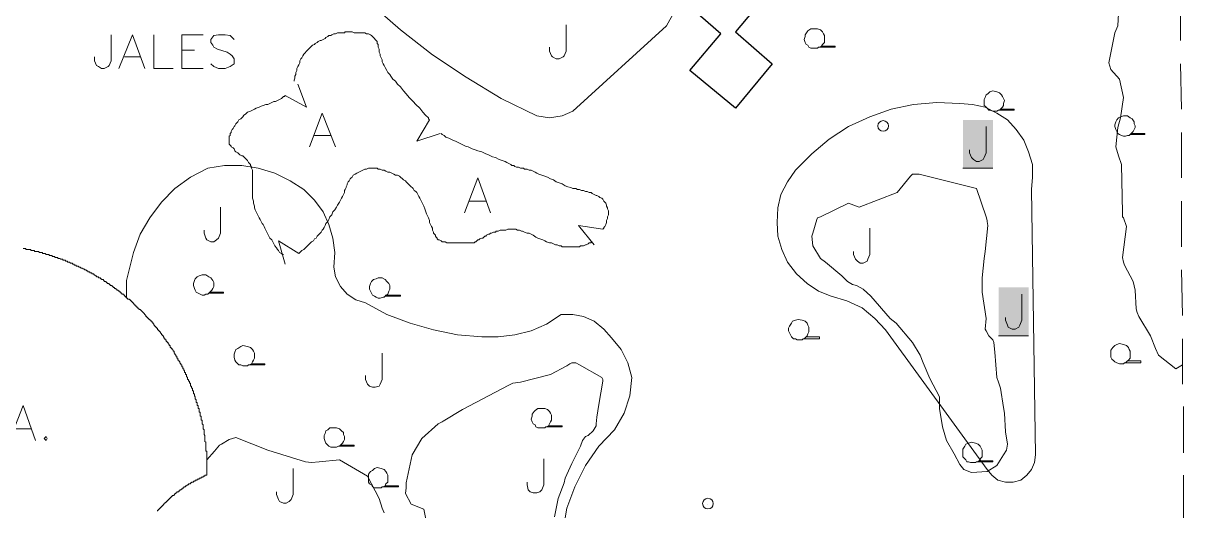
# Model space of a CAD drawing. Extents: x -2391 to 32076, y -11492 to 5852.
# Drawn here: x 4525.4 to 4628.3, y -1320.3 to -1277.8 of the extents above; entities that cross this region are included whole.
import ezdxf

# ---------------------------------------------------------------- set-up
doc = ezdxf.new("R2010")
doc.units = 0
doc.header["$LTSCALE"] = 7
for name, color, linetype in [('ALVE-CT', 3, 'CONTINUOUS'), ('PDF_A101 - EDIFICACAO', 7, 'CONTINUOUS'), ('PDF_A133 - CANTEIRO_JARDIM_ESTUFA', 7, 'CONTINUOUS'), ('PDF_A139 - ESPACO_FISICO_ALTERADO', 7, 'CONTINUOUS'), ('PDF_C301 - MEIO_FIO_2D', 7, 'CONTINUOUS'), ('PDF_C307 - TXT_NOME_LOGRADOURO', 7, 'CONTINUOUS'), ('PDF_F601 - LIMITE_VEGETACAO', 7, 'CONTINUOUS'), ('PDF_F602 - ARVORE_ISOLADA', 7, 'CONTINUOUS'), ('PDF_F604 - TXT_AGRUPAMENTO_ARVORE', 7, 'CONTINUOUS'), ('PDF_I902 - LUMINARIA', 7, 'CONTINUOUS'), ('PDF_N1402 - CURVA_INTERMEDIARIA', 7, 'CONTINUOUS')]:
    doc.layers.add(name, color=color, linetype=linetype)

msp = doc.modelspace()

# ---------------------------------------------------------------- linework, layer by layer
at = {"layer": 'ALVE-CT'}
msp.add_circle((4550.796, -1271.53), 500, dxfattribs=at)
at = {"layer": 'PDF_A101 - EDIFICACAO', "lineweight": 30}
msp.add_lwpolyline([(4590.926, -1281.266), (4587.709, -1285.161), (4583.73, -1281.859), (4586.439, -1278.642), (4583.306, -1275.933), (4586.524, -1272.123), (4590.334, -1275.34), (4587.709, -1278.473)], close=True, dxfattribs=at)
at = {"layer": 'PDF_A133 - CANTEIRO_JARDIM_ESTUFA', "lineweight": 9}
for points in [[(4582.375, -1276.695), (4581.698, -1277.965), (4573.486, -1285.415), (4572.554, -1285.838), (4571.454, -1286.008), (4570.353, -1285.838), (4567.22, -1284.314), (4564.172, -1282.452), (4561.209, -1280.504), (4558.415, -1278.303), (4555.706, -1275.933)], [(4572.893, -1277.88), (4572.893, -1280.166), (4572.724, -1280.589), (4572.639, -1280.674), (4572.3, -1280.843), (4572.046, -1280.843), (4571.708, -1280.674), (4571.623, -1280.589), (4571.454, -1280.166), (4571.454, -1279.827)], [(4609.637, -1286.77), (4609.637, -1289.056), (4609.468, -1289.479), (4609.383, -1289.648), (4609.044, -1289.818), (4608.79, -1289.818), (4608.536, -1289.648), (4608.367, -1289.479), (4608.198, -1289.056), (4608.198, -1288.802)], [(4534.456, -1301.67), (4534.456, -1300.231), (4535.048, -1297.776), (4535.641, -1296.167), (4536.487, -1294.728), (4537.503, -1293.373), (4538.689, -1292.188), (4540.043, -1291.172), (4541.567, -1290.41), (4543.007, -1290.156), (4544.53, -1290.156), (4545.97, -1290.41), (4547.409, -1290.833), (4548.764, -1291.511), (4549.949, -1292.273), (4550.88, -1293.204), (4551.642, -1294.22), (4552.15, -1295.321), (4552.489, -1296.506), (4552.658, -1297.776), (4552.574, -1299.046), (4552.743, -1299.892), (4553.166, -1300.739), (4553.759, -1301.416), (4554.521, -1301.924), (4555.367, -1302.178), (4557.23, -1303.194), (4559.262, -1303.956), (4561.294, -1304.549), (4563.411, -1304.972), (4565.527, -1305.142), (4566.966, -1305.142), (4568.406, -1304.972), (4569.845, -1304.634), (4571.2, -1304.041), (4572.47, -1303.194), (4573.486, -1303.194), (4574.417, -1303.364), (4575.348, -1303.787), (4576.195, -1304.464), (4576.872, -1305.226), (4577.719, -1306.242), (4578.311, -1307.428), (4578.65, -1308.698), (4578.481, -1310.306), (4577.973, -1311.83), (4577.126, -1313.269), (4575.771, -1314.709), (4574.586, -1316.402), (4573.655, -1318.265), (4572.978, -1320.127), (4572.639, -1321.99)], [(4542.668, -1293.797), (4542.668, -1296.083), (4542.499, -1296.506), (4542.329, -1296.675), (4542.075, -1296.845), (4541.821, -1296.845), (4541.483, -1296.675), (4541.398, -1296.506), (4541.229, -1296.083), (4541.229, -1295.829)], [(4599.477, -1295.659), (4599.477, -1297.945), (4599.308, -1298.369), (4599.223, -1298.538), (4598.885, -1298.707), (4598.631, -1298.707), (4598.377, -1298.538), (4598.207, -1298.369), (4598.038, -1297.945), (4598.038, -1297.691)], [(4612.769, -1301.416), (4612.769, -1303.702), (4612.6, -1304.126), (4612.515, -1304.295), (4612.177, -1304.464), (4611.923, -1304.464), (4611.584, -1304.295), (4611.5, -1304.126), (4611.33, -1303.702), (4611.33, -1303.448)], [(4556.807, -1306.581), (4556.807, -1308.867), (4556.637, -1309.29), (4556.553, -1309.46), (4556.214, -1309.544), (4555.96, -1309.544), (4555.706, -1309.46), (4555.537, -1309.29), (4555.367, -1308.867), (4555.367, -1308.528)], [(4549.018, -1316.656), (4549.018, -1318.942), (4548.848, -1319.365), (4548.679, -1319.534), (4548.425, -1319.704), (4548.171, -1319.704), (4547.832, -1319.534), (4547.748, -1319.365), (4547.578, -1318.942), (4547.578, -1318.688)], [(4570.946, -1315.809), (4570.946, -1318.095), (4570.776, -1318.519), (4570.607, -1318.688), (4570.353, -1318.773), (4570.014, -1318.773), (4569.76, -1318.688), (4569.591, -1318.519), (4569.506, -1318.095), (4569.506, -1317.841)]]:
    msp.add_lwpolyline(points, dxfattribs=at)
msp.add_lwpolyline([(4613.616, -1292.273), (4613.955, -1315.471), (4613.87, -1316.148), (4613.616, -1316.741), (4613.193, -1317.249), (4612.685, -1317.672), (4612.008, -1317.841), (4611.33, -1317.841), (4610.653, -1317.672), (4610.145, -1317.249), (4609.722, -1316.741), (4600.832, -1304.549), (4599.901, -1303.533), (4598.8, -1302.602), (4597.445, -1302.009), (4596.091, -1301.586), (4594.99, -1301.162), (4593.974, -1300.485), (4593.043, -1299.639), (4592.281, -1298.623), (4591.773, -1297.522), (4591.434, -1296.337), (4591.35, -1295.151), (4591.434, -1293.881), (4591.688, -1292.696), (4592.281, -1291.595), (4592.958, -1290.579), (4594.397, -1289.14), (4595.921, -1287.87), (4597.615, -1286.77), (4599.477, -1285.923), (4601.34, -1285.246), (4603.287, -1284.822), (4605.319, -1284.653), (4607.351, -1284.738), (4608.452, -1284.822), (4609.552, -1285.076), (4610.568, -1285.584), (4611.5, -1286.177), (4612.262, -1287.024), (4612.939, -1287.955), (4613.362, -1288.971), (4613.701, -1290.072), (4613.701, -1291.172)], close=True, dxfattribs=at)
at = {"layer": 'PDF_A133 - CANTEIRO_JARDIM_ESTUFA', "color": 7, "lineweight": 0, "true_color": 0xffffff}
for points in [[(4607.605, -1290.41), (4610.23, -1290.41)], [(4610.738, -1305.057), (4613.362, -1305.057)]]:
    msp.add_lwpolyline(points, dxfattribs=at)
at = {"layer": 'PDF_A133 - CANTEIRO_JARDIM_ESTUFA', "color": 7, "true_color": 0xffffff, "transparency": 33554559}
for points in [[(4607.605, -1286.177), (4610.23, -1286.177), (4607.605, -1290.41)], [(4610.23, -1286.177), (4607.605, -1290.41), (4610.23, -1290.41)], [(4610.738, -1300.824), (4613.362, -1300.824), (4610.738, -1305.057)], [(4613.362, -1300.824), (4610.738, -1305.057), (4613.362, -1305.057)]]:
    msp.add_solid(points, dxfattribs=at)
at = {"layer": 'PDF_A139 - ESPACO_FISICO_ALTERADO', "lineweight": 9}
for points in [[(4525.396, -1297.437), (4525.481, -1297.437), (4525.566, -1297.437), (4525.65, -1297.437), (4525.65, -1297.522), (4525.735, -1297.522), (4525.82, -1297.522), (4525.904, -1297.522), (4525.989, -1297.522), (4526.074, -1297.522), (4526.074, -1297.607), (4526.158, -1297.607), (4526.243, -1297.607), (4526.328, -1297.607), (4526.412, -1297.607), (4526.412, -1297.691), (4526.497, -1297.691), (4526.582, -1297.691), (4526.666, -1297.691), (4526.751, -1297.691), (4526.836, -1297.776), (4526.92, -1297.776), (4527.005, -1297.776), (4527.09, -1297.776), (4527.09, -1297.861), (4527.174, -1297.861), (4527.259, -1297.861), (4527.344, -1297.861), (4527.428, -1297.945), (4527.513, -1297.945), (4527.598, -1297.945), (4527.682, -1297.945), (4527.682, -1298.03), (4527.767, -1298.03), (4527.852, -1298.03), (4527.936, -1298.03), (4527.936, -1298.115), (4528.021, -1298.115), (4528.106, -1298.115), (4528.19, -1298.115), (4528.19, -1298.199), (4528.275, -1298.199), (4528.36, -1298.199), (4528.444, -1298.199), (4528.444, -1298.284), (4528.529, -1298.284), (4528.614, -1298.284), (4528.698, -1298.369), (4528.783, -1298.369), (4528.868, -1298.369), (4528.868, -1298.453), (4528.952, -1298.453), (4529.037, -1298.453), (4529.122, -1298.453), (4529.122, -1298.538), (4529.206, -1298.538), (4529.291, -1298.538), (4529.291, -1298.623), (4529.376, -1298.623), (4529.46, -1298.623), (4529.545, -1298.707), (4529.63, -1298.707), (4529.714, -1298.707), (4529.714, -1298.792), (4529.799, -1298.792), (4529.884, -1298.792), (4529.884, -1298.877), (4529.968, -1298.877), (4530.053, -1298.877), (4530.053, -1298.961), (4530.138, -1298.961), (4530.222, -1298.961), (4530.307, -1299.046), (4530.392, -1299.046), (4530.476, -1299.131), (4530.561, -1299.131), (4530.646, -1299.215), (4530.73, -1299.215), (4530.815, -1299.3), (4530.9, -1299.3), (4530.984, -1299.385), (4531.069, -1299.385), (4531.069, -1299.469), (4531.154, -1299.469), (4531.238, -1299.469), (4531.238, -1299.554), (4531.323, -1299.554), (4531.408, -1299.554), (4531.408, -1299.639), (4531.492, -1299.639), (4531.577, -1299.639), (4531.577, -1299.723), (4531.662, -1299.723), (4531.746, -1299.808), (4531.831, -1299.808), (4531.831, -1299.892), (4531.916, -1299.892), (4532, -1299.892), (4532, -1299.977), (4532.085, -1299.977), (4532.17, -1299.977), (4532.17, -1300.062), (4532.254, -1300.062), (4532.254, -1300.146), (4532.339, -1300.146), (4532.424, -1300.146), (4532.424, -1300.231), (4532.508, -1300.231), (4532.508, -1300.316), (4532.593, -1300.316), (4532.678, -1300.316), (4532.678, -1300.4), (4532.762, -1300.4), (4532.762, -1300.485), (4532.847, -1300.485), (4532.932, -1300.485), (4532.932, -1300.57), (4533.016, -1300.57), (4533.016, -1300.654), (4533.101, -1300.654), (4533.186, -1300.654), (4533.186, -1300.739), (4533.27, -1300.739), (4533.27, -1300.824), (4533.355, -1300.824), (4533.44, -1300.908), (4533.524, -1300.908), (4533.524, -1300.993), (4533.609, -1300.993), (4533.609, -1301.078), (4533.694, -1301.078), (4533.778, -1301.162), (4533.863, -1301.162), (4533.863, -1301.247), (4533.948, -1301.247), (4533.948, -1301.332), (4534.032, -1301.332), (4534.032, -1301.416), (4534.117, -1301.416), (4534.202, -1301.416), (4534.202, -1301.501), (4534.286, -1301.501), (4534.286, -1301.586), (4534.371, -1301.586), (4534.371, -1301.67), (4534.456, -1301.67), (4534.456, -1301.755), (4534.54, -1301.755), (4534.54, -1301.84), (4534.625, -1301.84), (4534.71, -1301.84), (4534.71, -1301.924), (4534.794, -1301.924), (4534.794, -1302.009), (4534.879, -1302.009), (4534.879, -1302.094), (4534.963, -1302.094), (4534.963, -1302.178), (4535.048, -1302.178), (4535.048, -1302.263), (4535.133, -1302.263), (4535.133, -1302.348), (4535.217, -1302.348), (4535.217, -1302.432), (4535.302, -1302.432), (4535.302, -1302.517), (4535.387, -1302.517), (4535.387, -1302.602), (4535.471, -1302.602), (4535.471, -1302.686), (4535.556, -1302.686), (4535.556, -1302.771), (4535.641, -1302.771), (4535.725, -1302.856), (4535.81, -1302.94), (4535.895, -1303.025), (4535.979, -1303.11), (4536.064, -1303.194), (4536.149, -1303.279), (4536.149, -1303.364), (4536.233, -1303.364), (4536.233, -1303.448), (4536.318, -1303.448), (4536.318, -1303.533), (4536.403, -1303.533), (4536.403, -1303.618), (4536.487, -1303.618), (4536.487, -1303.702), (4536.572, -1303.702), (4536.572, -1303.787), (4536.657, -1303.787), (4536.657, -1303.872), (4536.741, -1303.872), (4536.741, -1303.956), (4536.826, -1304.041), (4536.826, -1304.126), (4536.911, -1304.126), (4536.911, -1304.21), (4536.995, -1304.21), (4536.995, -1304.295), (4537.08, -1304.295), (4537.08, -1304.38), (4537.165, -1304.38), (4537.165, -1304.464), (4537.165, -1304.549), (4537.249, -1304.549), (4537.249, -1304.634), (4537.334, -1304.634), (4537.334, -1304.718), (4537.419, -1304.718), (4537.419, -1304.803), (4537.503, -1304.888), (4537.503, -1304.972), (4537.588, -1304.972), (4537.588, -1305.057), (4537.673, -1305.057), (4537.673, -1305.142), (4537.757, -1305.226), (4537.757, -1305.311), (4537.842, -1305.311), (4537.842, -1305.396), (4537.927, -1305.396), (4537.927, -1305.48), (4537.927, -1305.565), (4538.011, -1305.565), (4538.011, -1305.65), (4538.096, -1305.65), (4538.096, -1305.734), (4538.181, -1305.819), (4538.181, -1305.904), (4538.265, -1305.904), (4538.265, -1305.988), (4538.265, -1306.073), (4538.35, -1306.073), (4538.35, -1306.158), (4538.435, -1306.158), (4538.435, -1306.242), (4538.519, -1306.327), (4538.519, -1306.412), (4538.604, -1306.412), (4538.604, -1306.496), (4538.604, -1306.581), (4538.689, -1306.581), (4538.689, -1306.666), (4538.773, -1306.75), (4538.773, -1306.835), (4538.858, -1306.835), (4538.858, -1306.92), (4538.858, -1307.004), (4538.943, -1307.004), (4538.943, -1307.089), (4538.943, -1307.174), (4539.027, -1307.174), (4539.027, -1307.258), (4539.112, -1307.343), (4539.112, -1307.428), (4539.197, -1307.512), (4539.197, -1307.597), (4539.281, -1307.597), (4539.281, -1307.682), (4539.281, -1307.766), (4539.366, -1307.766), (4539.366, -1307.851), (4539.366, -1307.936), (4539.451, -1307.936), (4539.451, -1308.02), (4539.451, -1308.105), (4539.535, -1308.105), (4539.535, -1308.19), (4539.535, -1308.274), (4539.62, -1308.274), (4539.62, -1308.359), (4539.62, -1308.444), (4539.705, -1308.444), (4539.705, -1308.528), (4539.705, -1308.613), (4539.789, -1308.698), (4539.789, -1308.782), (4539.789, -1308.867), (4539.874, -1308.867), (4539.874, -1308.952), (4539.874, -1309.036), (4539.959, -1309.036), (4539.959, -1309.121), (4539.959, -1309.206), (4540.043, -1309.206), (4540.043, -1309.29), (4540.043, -1309.375), (4540.043, -1309.46), (4540.128, -1309.46), (4540.128, -1309.544), (4540.128, -1309.629), (4540.213, -1309.629), (4540.213, -1309.713), (4540.213, -1309.798), (4540.213, -1309.883), (4540.297, -1309.883), (4540.297, -1309.967), (4540.297, -1310.052), (4540.297, -1310.137), (4540.382, -1310.137), (4540.382, -1310.221), (4540.382, -1310.306), (4540.467, -1310.391), (4540.467, -1310.475), (4540.467, -1310.56), (4540.551, -1310.645), (4540.551, -1310.729), (4540.551, -1310.814), (4540.551, -1310.899), (4540.636, -1310.899), (4540.636, -1310.983), (4540.636, -1311.068), (4540.636, -1311.153), (4540.721, -1311.153), (4540.721, -1311.237), (4540.721, -1311.322), (4540.721, -1311.407), (4540.805, -1311.407), (4540.805, -1311.491), (4540.805, -1311.576), (4540.805, -1311.661), (4540.805, -1311.745), (4540.89, -1311.745), (4540.89, -1311.83), (4540.89, -1311.915), (4540.89, -1311.999), (4540.89, -1312.084), (4540.975, -1312.084), (4540.975, -1312.169), (4540.975, -1312.253), (4540.975, -1312.338), (4540.975, -1312.423), (4541.059, -1312.423), (4541.059, -1312.507), (4541.059, -1312.592), (4541.059, -1312.677), (4541.059, -1312.761), (4541.144, -1312.846), (4541.144, -1312.931), (4541.144, -1313.015), (4541.144, -1313.1), (4541.144, -1313.185), (4541.229, -1313.269), (4541.229, -1313.354), (4541.229, -1313.439), (4541.229, -1313.523), (4541.229, -1313.608), (4541.229, -1313.693), (4541.313, -1313.777), (4541.313, -1313.862), (4541.313, -1313.947), (4541.313, -1314.031), (4541.313, -1314.116), (4541.313, -1314.201), (4541.313, -1314.285), (4541.398, -1314.37), (4541.398, -1314.455), (4541.398, -1314.539), (4541.398, -1314.624), (4541.398, -1314.709), (4541.398, -1314.793), (4541.398, -1314.878), (4541.398, -1314.963), (4541.398, -1315.047), (4541.398, -1315.132), (4541.483, -1315.132), (4541.483, -1315.217), (4541.483, -1315.301), (4541.483, -1315.386), (4541.483, -1315.471), (4541.483, -1315.555), (4541.483, -1315.64), (4541.483, -1315.725), (4541.483, -1315.809), (4541.483, -1315.894), (4541.483, -1315.979), (4541.483, -1316.063), (4541.483, -1316.148), (4541.483, -1316.233), (4541.483, -1316.317), (4541.483, -1316.402), (4541.483, -1316.487), (4541.483, -1316.571), (4541.483, -1316.656), (4541.483, -1316.741), (4541.483, -1316.825), (4541.483, -1316.91), (4541.483, -1316.995), (4541.483, -1317.079), (4541.483, -1317.164), (4541.483, -1317.249), (4541.398, -1317.249), (4541.313, -1317.249), (4541.313, -1317.333), (4541.229, -1317.333), (4541.144, -1317.333), (4541.144, -1317.418), (4541.059, -1317.418), (4540.975, -1317.418), (4540.975, -1317.503), (4540.89, -1317.503), (4540.805, -1317.503), (4540.805, -1317.587), (4540.721, -1317.587), (4540.636, -1317.587), (4540.636, -1317.672), (4540.551, -1317.672), (4540.467, -1317.672), (4540.467, -1317.757), (4540.382, -1317.757), (4540.297, -1317.757), (4540.297, -1317.841), (4540.213, -1317.841), (4540.128, -1317.841), (4540.128, -1317.926), (4540.043, -1317.926), (4540.043, -1318.011), (4539.959, -1318.011), (4539.874, -1318.011), (4539.874, -1318.095), (4539.789, -1318.095), (4539.705, -1318.18), (4539.62, -1318.18), (4539.62, -1318.265), (4539.535, -1318.265), (4539.451, -1318.265), (4539.451, -1318.349), (4539.366, -1318.349), (4539.366, -1318.434), (4539.281, -1318.434), (4539.197, -1318.519), (4539.112, -1318.519), (4539.112, -1318.603), (4539.027, -1318.603), (4539.027, -1318.688), (4538.943, -1318.688), (4538.858, -1318.688), (4538.858, -1318.773), (4538.773, -1318.773), (4538.773, -1318.857), (4538.689, -1318.857), (4538.689, -1318.942), (4538.604, -1318.942), (4538.604, -1319.027), (4538.519, -1319.027), (4538.435, -1319.027), (4538.435, -1319.111), (4538.35, -1319.111), (4538.35, -1319.196), (4538.265, -1319.196), (4538.265, -1319.28), (4538.181, -1319.28), (4538.181, -1319.365), (4538.096, -1319.365), (4538.096, -1319.45), (4538.011, -1319.45), (4538.011, -1319.534), (4537.927, -1319.534), (4537.927, -1319.619), (4537.842, -1319.619), (4537.842, -1319.704), (4537.757, -1319.704), (4537.757, -1319.788), (4537.673, -1319.788), (4537.673, -1319.873), (4537.588, -1319.873), (4537.588, -1319.958), (4537.503, -1319.958), (4537.503, -1320.042), (4537.419, -1320.042), (4537.419, -1320.127), (4537.334, -1320.127), (4537.334, -1320.212), (4537.249, -1320.212), (4537.249, -1320.296), (4537.165, -1320.296), (4537.165, -1320.381)], [(4524.211, -1314.201), (4525.396, -1311.153), (4526.497, -1314.201)], [(4524.635, -1313.185), (4526.074, -1313.185)]]:
    msp.add_lwpolyline(points, dxfattribs=at)
msp.add_lwpolyline([(4527.428, -1313.862), (4527.259, -1314.031), (4527.428, -1314.201), (4527.513, -1314.031)], close=True, dxfattribs=at)
at = {"layer": 'PDF_C301 - MEIO_FIO_2D', "lineweight": 9}
for points in [[(4626.654, -1279.235), (4626.654, -1275.255)], [(4626.739, -1285.246), (4626.654, -1281.266)], [(4626.739, -1291.257), (4626.739, -1287.278)], [(4626.739, -1297.268), (4626.739, -1294.982), (4626.739, -1293.289)], [(4626.824, -1303.279), (4626.739, -1299.3)], [(4626.824, -1309.29), (4626.824, -1305.311)], [(4626.908, -1315.301), (4626.908, -1311.237)], [(4626.908, -1321.312), (4626.908, -1317.249)]]:
    msp.add_lwpolyline(points, dxfattribs=at)
at = {"layer": 'PDF_C307 - TXT_NOME_LOGRADOURO', "lineweight": 9}
for points in [[(4533.101, -1278.727), (4533.101, -1281.012), (4532.932, -1281.436), (4532.847, -1281.52), (4532.508, -1281.69), (4532.254, -1281.69), (4532, -1281.52), (4531.831, -1281.436), (4531.662, -1281.012), (4531.662, -1280.674)], [(4533.778, -1281.69), (4534.963, -1278.727), (4536.064, -1281.69)], [(4536.826, -1278.727), (4536.826, -1281.69), (4538.519, -1281.69)], [(4541.144, -1281.69), (4539.281, -1281.69), (4539.281, -1278.727), (4541.144, -1278.727)], [(4543.853, -1279.15), (4543.515, -1278.811), (4543.091, -1278.727), (4542.499, -1278.727), (4542.075, -1278.811), (4541.821, -1279.15), (4541.821, -1279.404), (4541.991, -1279.658), (4542.075, -1279.827), (4542.414, -1279.997), (4543.261, -1280.251), (4543.515, -1280.42), (4543.684, -1280.589), (4543.853, -1280.843), (4543.853, -1281.266), (4543.515, -1281.52), (4543.091, -1281.69), (4542.499, -1281.69), (4542.075, -1281.52), (4541.821, -1281.266)], [(4534.286, -1280.674), (4535.641, -1280.674)], [(4539.281, -1280.081), (4540.382, -1280.081)]]:
    msp.add_lwpolyline(points, dxfattribs=at)
at = {"layer": 'PDF_F601 - LIMITE_VEGETACAO', "lineweight": 9}
for points in [[(4549.102, -1282.79), (4549.102, -1282.706), (4549.187, -1282.536), (4549.187, -1282.367), (4549.272, -1282.198), (4549.272, -1282.028), (4549.356, -1281.859), (4549.356, -1281.69), (4549.441, -1281.52), (4549.526, -1281.351), (4549.61, -1281.182), (4549.61, -1281.012), (4549.695, -1280.843), (4549.78, -1280.758), (4549.864, -1280.589), (4549.949, -1280.42), (4550.034, -1280.335), (4550.203, -1280.166), (4550.288, -1280.081), (4550.372, -1279.997), (4550.457, -1279.912), (4550.626, -1279.743), (4550.711, -1279.658), (4550.88, -1279.573), (4550.965, -1279.489), (4551.134, -1279.404), (4551.219, -1279.319), (4551.388, -1279.235), (4551.473, -1279.235), (4551.642, -1279.15), (4551.812, -1279.065), (4551.896, -1278.981), (4552.066, -1278.896), (4552.15, -1278.811), (4552.32, -1278.811), (4552.404, -1278.727), (4552.574, -1278.642), (4552.658, -1278.642), (4552.743, -1278.642), (4552.912, -1278.557), (4552.997, -1278.557), (4553.082, -1278.557), (4553.166, -1278.557), (4553.251, -1278.557), (4553.42, -1278.557), (4553.505, -1278.557), (4553.59, -1278.473), (4553.674, -1278.473), (4553.844, -1278.473), (4553.928, -1278.473), (4554.098, -1278.473), (4554.182, -1278.473), (4554.351, -1278.557), (4554.521, -1278.557), (4554.775, -1278.557), (4554.944, -1278.557), (4555.113, -1278.557), (4555.283, -1278.557), (4555.452, -1278.642), (4555.621, -1278.642), (4555.791, -1278.727), (4555.875, -1278.811), (4555.96, -1278.896), (4556.045, -1278.981), (4556.129, -1279.065), (4556.214, -1279.15), (4556.299, -1279.235), (4556.383, -1279.319), (4556.383, -1279.489), (4556.468, -1279.573), (4556.468, -1279.743), (4556.468, -1279.827), (4556.553, -1279.997), (4556.553, -1280.081), (4556.553, -1280.251), (4556.637, -1280.42), (4556.637, -1280.589), (4556.722, -1280.758), (4556.807, -1280.928), (4556.807, -1281.097), (4556.891, -1281.266), (4556.976, -1281.436), (4557.061, -1281.605), (4557.23, -1281.859), (4557.315, -1282.028), (4557.484, -1282.198), (4557.569, -1282.367), (4557.738, -1282.621), (4557.992, -1282.79), (4558.161, -1283.044), (4558.415, -1283.298), (4558.669, -1283.637), (4558.923, -1283.891), (4559.177, -1284.23), (4559.516, -1284.568), (4559.77, -1284.822), (4560.109, -1285.161), (4560.363, -1285.5), (4560.617, -1285.754), (4560.871, -1286.008), (4560.871, -1286.092), (4560.955, -1286.177), (4559.855, -1288.04), (4561.887, -1287.362)], [(4548.171, -1297.945), (4548.086, -1297.945), (4548.002, -1297.861), (4547.832, -1297.776), (4547.748, -1297.607), (4547.663, -1297.522), (4547.578, -1297.353), (4547.409, -1297.183), (4547.324, -1297.014), (4547.24, -1296.845), (4547.155, -1296.675), (4546.986, -1296.506), (4546.901, -1296.337), (4546.816, -1296.167), (4546.732, -1295.998), (4546.647, -1295.829), (4546.562, -1295.659), (4546.478, -1295.49), (4546.393, -1295.321), (4546.308, -1295.236), (4546.224, -1295.067), (4546.139, -1294.897), (4546.054, -1294.728), (4545.97, -1294.559), (4545.885, -1294.389), (4545.8, -1294.22), (4545.716, -1294.051), (4545.631, -1293.881), (4545.631, -1293.712), (4545.546, -1293.458), (4545.546, -1293.289), (4545.462, -1293.035), (4545.462, -1292.865), (4545.462, -1292.611), (4545.462, -1292.442), (4545.462, -1292.273), (4545.462, -1292.019), (4545.462, -1291.849), (4545.462, -1291.68), (4545.462, -1291.511), (4545.462, -1291.341), (4545.462, -1291.172), (4545.462, -1291.003), (4545.462, -1290.833), (4545.462, -1290.664), (4545.462, -1290.579), (4545.377, -1290.41), (4545.377, -1290.325), (4545.292, -1290.156), (4545.292, -1290.072), (4545.208, -1289.987), (4545.123, -1289.902), (4545.038, -1289.733), (4544.954, -1289.648), (4544.869, -1289.564), (4544.784, -1289.479), (4544.7, -1289.394), (4544.615, -1289.31), (4544.53, -1289.31), (4544.361, -1289.225), (4544.277, -1289.14), (4544.192, -1289.056), (4544.023, -1288.971), (4543.938, -1288.886), (4543.853, -1288.717), (4543.769, -1288.632), (4543.599, -1288.548), (4543.599, -1288.463), (4543.515, -1288.378), (4543.43, -1288.294), (4543.43, -1288.209), (4543.43, -1288.124), (4543.43, -1288.04), (4543.43, -1287.955), (4543.43, -1287.786), (4543.43, -1287.701), (4543.43, -1287.616), (4543.515, -1287.532), (4543.515, -1287.362), (4543.599, -1287.278), (4543.599, -1287.193), (4543.684, -1287.024), (4543.769, -1286.939), (4543.853, -1286.77), (4543.938, -1286.685), (4544.023, -1286.516), (4544.192, -1286.346), (4544.277, -1286.177), (4544.446, -1286.092), (4544.615, -1285.923), (4544.7, -1285.754), (4544.869, -1285.669), (4545.038, -1285.5), (4545.292, -1285.415), (4545.462, -1285.33), (4545.631, -1285.246), (4545.8, -1285.161), (4546.054, -1285.076), (4546.224, -1284.992), (4546.393, -1284.907), (4546.647, -1284.822), (4546.816, -1284.822), (4546.986, -1284.738), (4547.155, -1284.653), (4547.324, -1284.568), (4547.494, -1284.568), (4547.663, -1284.484), (4547.832, -1284.399), (4548.002, -1284.314), (4548.086, -1284.23), (4548.171, -1284.145), (4548.256, -1284.145), (4548.34, -1284.06), (4550.203, -1285.076), (4549.441, -1283.044)], [(4561.971, -1287.362), (4562.056, -1287.447), (4562.225, -1287.532), (4562.395, -1287.701), (4562.649, -1287.786), (4562.818, -1287.87), (4562.987, -1287.955), (4563.241, -1288.04), (4563.411, -1288.124), (4563.58, -1288.209), (4563.749, -1288.294), (4563.918, -1288.378), (4564.088, -1288.463), (4564.342, -1288.548), (4564.511, -1288.632), (4564.68, -1288.717), (4564.934, -1288.802), (4565.188, -1288.886), (4565.527, -1288.971), (4565.866, -1289.14), (4566.12, -1289.225), (4566.458, -1289.394), (4566.712, -1289.479), (4567.051, -1289.648), (4567.305, -1289.733), (4567.559, -1289.818), (4567.728, -1289.902), (4567.898, -1289.987), (4568.067, -1290.072), (4568.152, -1290.156), (4568.321, -1290.156), (4568.406, -1290.241), (4568.575, -1290.325), (4568.66, -1290.325), (4568.744, -1290.325), (4568.914, -1290.41), (4568.998, -1290.41), (4569.168, -1290.41), (4569.252, -1290.495), (4569.422, -1290.495), (4569.506, -1290.495), (4569.676, -1290.579), (4569.845, -1290.579), (4570.014, -1290.664), (4570.184, -1290.749), (4570.353, -1290.833), (4570.522, -1290.918), (4570.776, -1291.003), (4571.03, -1291.087), (4571.284, -1291.172), (4571.538, -1291.341), (4571.792, -1291.426), (4572.046, -1291.595), (4572.3, -1291.68), (4572.554, -1291.765), (4572.808, -1291.934), (4573.062, -1292.019), (4573.316, -1292.103), (4573.486, -1292.188), (4573.739, -1292.188), (4573.909, -1292.273), (4574.078, -1292.273), (4574.247, -1292.357), (4574.417, -1292.357), (4574.586, -1292.442), (4574.755, -1292.442), (4574.925, -1292.527), (4575.094, -1292.527), (4575.179, -1292.611), (4575.348, -1292.696), (4575.517, -1292.781), (4575.602, -1292.781), (4575.771, -1292.865), (4575.856, -1292.95), (4576.025, -1293.035), (4576.11, -1293.119), (4576.195, -1293.289), (4576.279, -1293.373), (4576.364, -1293.458), (4576.449, -1293.627), (4576.449, -1293.712), (4576.533, -1293.881), (4576.533, -1293.966), (4576.618, -1294.135), (4576.618, -1294.305), (4576.618, -1294.474), (4576.533, -1294.643), (4576.533, -1294.813), (4576.449, -1294.982), (4576.449, -1295.151), (4576.364, -1295.321), (4576.279, -1295.49), (4576.195, -1295.575), (4576.195, -1295.659), (4576.11, -1295.744), (4573.993, -1295.405), (4575.348, -1297.099)], [(4548.34, -1298.792), (4547.748, -1296.76), (4549.526, -1297.861), (4549.695, -1297.691), (4549.78, -1297.607), (4549.949, -1297.522), (4550.118, -1297.353), (4550.203, -1297.268), (4550.372, -1297.099), (4550.457, -1297.014), (4550.626, -1296.845), (4550.796, -1296.76), (4550.88, -1296.591), (4551.05, -1296.506), (4551.134, -1296.337), (4551.219, -1296.252), (4551.388, -1296.083), (4551.473, -1295.998), (4551.558, -1295.829), (4551.642, -1295.744), (4551.727, -1295.575), (4551.812, -1295.405), (4551.896, -1295.236), (4552.066, -1295.067), (4552.15, -1294.897), (4552.235, -1294.643), (4552.404, -1294.474), (4552.489, -1294.22), (4552.658, -1294.051), (4552.828, -1293.797), (4552.912, -1293.627), (4553.082, -1293.373), (4553.166, -1293.204), (4553.251, -1293.035), (4553.336, -1292.865), (4553.42, -1292.696), (4553.505, -1292.527), (4553.505, -1292.357), (4553.59, -1292.273), (4553.674, -1292.103), (4553.674, -1292.019), (4553.759, -1291.849), (4553.759, -1291.765), (4553.844, -1291.595), (4553.928, -1291.511), (4554.013, -1291.341), (4554.098, -1291.257), (4554.182, -1291.172), (4554.267, -1291.003), (4554.436, -1290.918), (4554.605, -1290.833), (4554.775, -1290.749), (4554.944, -1290.664), (4555.113, -1290.579), (4555.283, -1290.495), (4555.452, -1290.495), (4555.621, -1290.41), (4555.875, -1290.41), (4556.045, -1290.41), (4556.214, -1290.41), (4556.383, -1290.41), (4556.468, -1290.495), (4556.637, -1290.495), (4556.807, -1290.579), (4556.976, -1290.579), (4557.145, -1290.664), (4557.315, -1290.749), (4557.484, -1290.749), (4557.653, -1290.833), (4557.823, -1290.918), (4557.992, -1291.003), (4558.161, -1291.003), (4558.331, -1291.087), (4558.415, -1291.172), (4558.585, -1291.341), (4558.669, -1291.426), (4558.839, -1291.511), (4558.923, -1291.595), (4559.008, -1291.68), (4559.177, -1291.849), (4559.262, -1291.934), (4559.347, -1292.019), (4559.431, -1292.103), (4559.516, -1292.188), (4559.601, -1292.357), (4559.77, -1292.442), (4559.855, -1292.527), (4559.939, -1292.696), (4560.024, -1292.865), (4560.109, -1293.035), (4560.193, -1293.204), (4560.278, -1293.373), (4560.363, -1293.543), (4560.447, -1293.712), (4560.532, -1293.966), (4560.617, -1294.135), (4560.701, -1294.389), (4560.786, -1294.559), (4560.871, -1294.728), (4560.955, -1294.982), (4560.955, -1295.151), (4561.04, -1295.321), (4561.125, -1295.49), (4561.209, -1295.659), (4561.209, -1295.829), (4561.294, -1295.998), (4561.294, -1296.083), (4561.379, -1296.167), (4561.463, -1296.252), (4561.463, -1296.337), (4561.548, -1296.421), (4561.633, -1296.506), (4561.633, -1296.591), (4561.717, -1296.675), (4561.802, -1296.675), (4561.971, -1296.76), (4562.056, -1296.845), (4562.225, -1296.845), (4562.31, -1296.845), (4562.479, -1296.929), (4562.733, -1296.929), (4562.903, -1296.929), (4563.157, -1296.929), (4563.326, -1296.929), (4563.58, -1296.929), (4563.834, -1296.929), (4564.003, -1296.929), (4564.257, -1296.929), (4564.426, -1296.929), (4564.511, -1296.929), (4564.68, -1296.929), (4564.765, -1296.929), (4564.85, -1296.929), (4564.934, -1296.845), (4565.019, -1296.845), (4565.104, -1296.76), (4565.188, -1296.675), (4565.273, -1296.675), (4565.358, -1296.591), (4565.527, -1296.506), (4565.612, -1296.506), (4565.696, -1296.421), (4565.781, -1296.337), (4565.866, -1296.337), (4565.95, -1296.252), (4566.12, -1296.167), (4566.204, -1296.167), (4566.289, -1296.083), (4566.374, -1296.083), (4566.543, -1295.998), (4566.712, -1295.998), (4566.797, -1295.913), (4566.966, -1295.913), (4567.136, -1295.829), (4567.305, -1295.829), (4567.474, -1295.829), (4567.644, -1295.829), (4567.813, -1295.744), (4567.982, -1295.744), (4568.152, -1295.744), (4568.321, -1295.744), (4568.49, -1295.744), (4568.66, -1295.829), (4568.829, -1295.829), (4568.998, -1295.913), (4569.083, -1295.913), (4569.252, -1295.998), (4569.506, -1296.083), (4569.676, -1296.083), (4569.845, -1296.167), (4570.014, -1296.252), (4570.268, -1296.421), (4570.438, -1296.506), (4570.607, -1296.591), (4570.861, -1296.675), (4571.03, -1296.76), (4571.2, -1296.845), (4571.454, -1296.929), (4571.623, -1296.929), (4571.792, -1297.014), (4571.962, -1297.099), (4572.131, -1297.099), (4572.3, -1297.183), (4572.47, -1297.183), (4572.554, -1297.268), (4572.724, -1297.268), (4572.808, -1297.268), (4572.978, -1297.268), (4573.062, -1297.268), (4573.147, -1297.268), (4573.316, -1297.268), (4573.401, -1297.268), (4573.486, -1297.268), (4573.655, -1297.268), (4573.739, -1297.268), (4573.909, -1297.268), (4574.078, -1297.268), (4574.163, -1297.183), (4574.332, -1297.183), (4574.417, -1297.183), (4574.586, -1297.099), (4574.671, -1297.099), (4574.84, -1297.014), (4574.925, -1296.929), (4575.094, -1296.929), (4575.094, -1296.845)]]:
    msp.add_lwpolyline(points, dxfattribs=at)
at = {"layer": 'PDF_F602 - ARVORE_ISOLADA', "lineweight": 9}
for points in [[(4595.244, -1279.743), (4595.075, -1279.827), (4594.99, -1279.827), (4594.905, -1279.912), (4594.736, -1279.912), (4594.482, -1279.912), (4594.313, -1279.912), (4594.143, -1279.827), (4594.059, -1279.658), (4593.889, -1279.573), (4593.805, -1279.404), (4593.72, -1279.15), (4593.805, -1278.896), (4593.805, -1278.727), (4593.974, -1278.473), (4594.059, -1278.388), (4594.313, -1278.219), (4594.567, -1278.219), (4594.905, -1278.219), (4595.159, -1278.303), (4595.329, -1278.473), (4595.413, -1278.642), (4595.498, -1278.811), (4595.498, -1278.981), (4595.498, -1279.235), (4595.498, -1279.404), (4595.329, -1279.573), (4595.244, -1279.743), (4595.075, -1279.827), (4596.429, -1279.827), (4596.429, -1279.743)], [(4610.907, -1285.246), (4610.822, -1285.33), (4610.738, -1285.33), (4610.568, -1285.415), (4610.399, -1285.415), (4610.23, -1285.415), (4609.976, -1285.33), (4609.891, -1285.33), (4609.722, -1285.161), (4609.552, -1284.992), (4609.468, -1284.907), (4609.468, -1284.653), (4609.468, -1284.399), (4609.552, -1284.23), (4609.637, -1283.976), (4609.806, -1283.891), (4609.976, -1283.722), (4610.23, -1283.637), (4610.568, -1283.722), (4610.822, -1283.806), (4610.992, -1283.976), (4611.076, -1284.145), (4611.161, -1284.314), (4611.246, -1284.484), (4611.161, -1284.738), (4611.161, -1284.907), (4611.076, -1285.076), (4610.907, -1285.246), (4610.822, -1285.33), (4612.092, -1285.33), (4612.092, -1285.246)], [(4622.336, -1287.362), (4622.252, -1287.447), (4622.167, -1287.532), (4621.998, -1287.532), (4621.829, -1287.616), (4621.659, -1287.616), (4621.49, -1287.532), (4621.321, -1287.447), (4621.151, -1287.362), (4621.067, -1287.193), (4620.982, -1287.024), (4620.897, -1286.77), (4620.897, -1286.6), (4620.982, -1286.346), (4621.067, -1286.177), (4621.236, -1286.008), (4621.405, -1285.923), (4621.659, -1285.838), (4621.998, -1285.838), (4622.252, -1286.008), (4622.421, -1286.092), (4622.59, -1286.346), (4622.59, -1286.516), (4622.675, -1286.685), (4622.675, -1286.854), (4622.59, -1287.024), (4622.506, -1287.193), (4622.336, -1287.362), (4622.252, -1287.447), (4623.522, -1287.447), (4623.522, -1287.362)], [(4541.737, -1301.247), (4541.652, -1301.332), (4541.567, -1301.416), (4541.398, -1301.416), (4541.229, -1301.501), (4541.059, -1301.501), (4540.89, -1301.416), (4540.721, -1301.332), (4540.551, -1301.247), (4540.467, -1301.078), (4540.382, -1300.908), (4540.297, -1300.654), (4540.297, -1300.485), (4540.382, -1300.231), (4540.467, -1300.062), (4540.636, -1299.892), (4540.805, -1299.808), (4541.059, -1299.723), (4541.398, -1299.723), (4541.652, -1299.892), (4541.821, -1299.977), (4541.991, -1300.231), (4542.075, -1300.4), (4542.075, -1300.57), (4542.075, -1300.739), (4541.991, -1300.908), (4541.906, -1301.078), (4541.737, -1301.247), (4541.652, -1301.332), (4542.922, -1301.332), (4542.922, -1301.247)], [(4557.145, -1301.501), (4557.061, -1301.586), (4556.976, -1301.67), (4556.891, -1301.67), (4556.637, -1301.755), (4556.468, -1301.755), (4556.299, -1301.67), (4556.129, -1301.586), (4555.96, -1301.501), (4555.875, -1301.332), (4555.791, -1301.162), (4555.706, -1300.993), (4555.706, -1300.739), (4555.791, -1300.485), (4555.875, -1300.316), (4556.045, -1300.146), (4556.299, -1300.062), (4556.468, -1299.977), (4556.807, -1299.977), (4557.061, -1300.146), (4557.23, -1300.316), (4557.399, -1300.485), (4557.484, -1300.654), (4557.484, -1300.824), (4557.484, -1300.993), (4557.399, -1301.162), (4557.315, -1301.416), (4557.145, -1301.501), (4557.061, -1301.586), (4558.415, -1301.586), (4558.415, -1301.501)], [(4593.889, -1305.142), (4593.72, -1305.311), (4593.635, -1305.311), (4593.551, -1305.396), (4593.381, -1305.396), (4593.127, -1305.396), (4592.958, -1305.311), (4592.789, -1305.311), (4592.62, -1305.142), (4592.535, -1304.972), (4592.45, -1304.803), (4592.366, -1304.634), (4592.366, -1304.38), (4592.45, -1304.21), (4592.62, -1303.956), (4592.704, -1303.787), (4592.958, -1303.702), (4593.212, -1303.618), (4593.551, -1303.702), (4593.805, -1303.787), (4593.974, -1303.956), (4594.059, -1304.126), (4594.143, -1304.295), (4594.143, -1304.464), (4594.143, -1304.718), (4594.059, -1304.888), (4593.974, -1305.057), (4593.889, -1305.142), (4593.72, -1305.311), (4595.075, -1305.311), (4595.075, -1305.142)], [(4545.377, -1307.512), (4545.208, -1307.597), (4545.123, -1307.597), (4545.038, -1307.682), (4544.784, -1307.682), (4544.615, -1307.682), (4544.446, -1307.597), (4544.277, -1307.597), (4544.107, -1307.428), (4544.023, -1307.343), (4543.938, -1307.174), (4543.853, -1306.92), (4543.853, -1306.666), (4543.938, -1306.496), (4544.023, -1306.242), (4544.192, -1306.158), (4544.446, -1305.988), (4544.615, -1305.904), (4545.038, -1305.988), (4545.292, -1306.073), (4545.462, -1306.242), (4545.546, -1306.412), (4545.631, -1306.581), (4545.631, -1306.75), (4545.631, -1307.004), (4545.546, -1307.174), (4545.462, -1307.343), (4545.377, -1307.512), (4545.208, -1307.597), (4546.562, -1307.597), (4546.562, -1307.512)], [(4621.998, -1307.258), (4621.829, -1307.428), (4621.744, -1307.428), (4621.659, -1307.512), (4621.49, -1307.512), (4621.321, -1307.512), (4621.067, -1307.428), (4620.897, -1307.343), (4620.813, -1307.258), (4620.643, -1307.089), (4620.559, -1306.92), (4620.559, -1306.75), (4620.559, -1306.496), (4620.559, -1306.327), (4620.728, -1306.073), (4620.897, -1305.904), (4621.067, -1305.819), (4621.321, -1305.734), (4621.659, -1305.819), (4621.913, -1305.904), (4622.082, -1306.073), (4622.167, -1306.242), (4622.252, -1306.412), (4622.252, -1306.581), (4622.252, -1306.75), (4622.252, -1307.004), (4622.082, -1307.174), (4621.998, -1307.258), (4621.829, -1307.428), (4623.183, -1307.428), (4623.183, -1307.258)], [(4571.369, -1312.931), (4571.2, -1313.015), (4571.115, -1313.015), (4571.03, -1313.1), (4570.861, -1313.1), (4570.607, -1313.1), (4570.438, -1313.1), (4570.268, -1313.015), (4570.184, -1312.846), (4570.014, -1312.761), (4569.93, -1312.592), (4569.845, -1312.338), (4569.93, -1312.084), (4569.93, -1311.915), (4570.099, -1311.661), (4570.184, -1311.576), (4570.438, -1311.407), (4570.692, -1311.407), (4571.03, -1311.407), (4571.284, -1311.491), (4571.454, -1311.661), (4571.538, -1311.83), (4571.623, -1311.999), (4571.623, -1312.253), (4571.623, -1312.423), (4571.538, -1312.592), (4571.454, -1312.761), (4571.369, -1312.931), (4571.2, -1313.015), (4572.554, -1313.015), (4572.554, -1312.931)], [(4553.166, -1314.624), (4553.082, -1314.709), (4552.997, -1314.709), (4552.828, -1314.793), (4552.658, -1314.793), (4552.489, -1314.793), (4552.32, -1314.793), (4552.15, -1314.709), (4551.981, -1314.539), (4551.896, -1314.455), (4551.812, -1314.285), (4551.727, -1314.031), (4551.727, -1313.777), (4551.812, -1313.608), (4551.896, -1313.354), (4552.066, -1313.269), (4552.235, -1313.1), (4552.489, -1313.1), (4552.828, -1313.1), (4553.082, -1313.185), (4553.251, -1313.354), (4553.42, -1313.523), (4553.42, -1313.693), (4553.505, -1313.862), (4553.505, -1314.116), (4553.42, -1314.285), (4553.336, -1314.455), (4553.166, -1314.624), (4553.082, -1314.709), (4554.351, -1314.709), (4554.351, -1314.624)], [(4609.044, -1315.979), (4608.875, -1316.063), (4608.79, -1316.063), (4608.706, -1316.148), (4608.536, -1316.148), (4608.282, -1316.148), (4608.113, -1316.063), (4607.944, -1316.063), (4607.859, -1315.894), (4607.69, -1315.725), (4607.605, -1315.64), (4607.605, -1315.386), (4607.605, -1315.132), (4607.605, -1314.963), (4607.774, -1314.709), (4607.859, -1314.539), (4608.113, -1314.455), (4608.367, -1314.37), (4608.706, -1314.455), (4608.96, -1314.539), (4609.129, -1314.709), (4609.214, -1314.878), (4609.298, -1315.047), (4609.298, -1315.217), (4609.298, -1315.471), (4609.298, -1315.64), (4609.129, -1315.809), (4609.044, -1315.979), (4608.875, -1316.063), (4610.23, -1316.063), (4610.23, -1315.979)], [(4557.061, -1318.18), (4556.891, -1318.265), (4556.807, -1318.265), (4556.722, -1318.349), (4556.553, -1318.349), (4556.383, -1318.349), (4556.129, -1318.349), (4555.96, -1318.265), (4555.875, -1318.095), (4555.706, -1318.011), (4555.621, -1317.841), (4555.621, -1317.587), (4555.621, -1317.333), (4555.621, -1317.164), (4555.791, -1316.91), (4555.96, -1316.825), (4556.129, -1316.656), (4556.383, -1316.571), (4556.722, -1316.656), (4556.976, -1316.741), (4557.145, -1316.91), (4557.23, -1317.079), (4557.315, -1317.249), (4557.315, -1317.418), (4557.315, -1317.672), (4557.315, -1317.841), (4557.145, -1318.011), (4557.061, -1318.18), (4556.891, -1318.265), (4558.246, -1318.265), (4558.246, -1318.18)]]:
    msp.add_lwpolyline(points, close=True, dxfattribs=at)
at = {"layer": 'PDF_F604 - TXT_AGRUPAMENTO_ARVORE', "lineweight": 9}
for points in [[(4550.457, -1288.548), (4551.558, -1285.584), (4552.743, -1288.548)], [(4550.88, -1287.532), (4552.32, -1287.532)], [(4564.003, -1294.305), (4565.188, -1291.257), (4566.289, -1294.305)], [(4564.426, -1293.289), (4565.866, -1293.289)]]:
    msp.add_lwpolyline(points, dxfattribs=at)
at = {"layer": 'PDF_I902 - LUMINARIA', "lineweight": 9}
for points in [[(4600.578, -1286.77), (4600.578, -1286.77)], [(4585.254, -1319.788), (4585.254, -1319.788)]]:
    msp.add_lwpolyline(points, dxfattribs=at)
for centre in [(4600.633, -1286.708), (4585.308, -1319.728)]:
    msp.add_circle(centre, 0.466, dxfattribs=at)
at = {"layer": 'PDF_N1402 - CURVA_INTERMEDIARIA', "lineweight": 9}
for points in [[(4621.236, -1276.864), (4621.151, -1277.965), (4620.897, -1278.557), (4620.389, -1281.182), (4620.559, -1281.774), (4621.321, -1282.621), (4621.659, -1284.23), (4621.405, -1286.008), (4621.151, -1286.854), (4620.982, -1288.548), (4621.236, -1289.31), (4621.49, -1290.072), (4621.575, -1294.305), (4621.575, -1294.559), (4621.575, -1294.643), (4621.659, -1294.728), (4621.913, -1295.49), (4621.575, -1298.199), (4621.659, -1298.623), (4621.744, -1298.877), (4622.506, -1300.316), (4622.675, -1301.078), (4622.76, -1302.686), (4622.844, -1303.025), (4623.014, -1303.364), (4624.03, -1305.057), (4624.453, -1306.158), (4624.707, -1306.75), (4626.231, -1307.936), (4626.824, -1307.597)], [(4571.877, -1320.889), (4572.216, -1319.28), (4572.724, -1317.926), (4572.808, -1317.503), (4573.401, -1316.233), (4573.993, -1315.047), (4574.163, -1314.709), (4574.332, -1314.201), (4574.586, -1313.862), (4574.84, -1313.777), (4575.263, -1313.354), (4575.517, -1312.931), (4575.517, -1312.761), (4575.602, -1312.169), (4575.771, -1311.068), (4576.11, -1309.036), (4576.11, -1308.867), (4576.025, -1308.698), (4574.078, -1307.597), (4573.739, -1307.428), (4573.401, -1307.428), (4573.232, -1307.512), (4572.978, -1307.682), (4571.538, -1308.444), (4568.914, -1309.121), (4568.236, -1309.206), (4567.898, -1309.375), (4563.834, -1311.491), (4562.141, -1312.507), (4562.056, -1312.592), (4561.717, -1312.761), (4560.278, -1314.031), (4559.431, -1315.471), (4558.923, -1317.926), (4558.923, -1318.349), (4558.839, -1318.857), (4559.347, -1319.788), (4560.447, -1320.212), (4560.786, -1321.82)], [(4556.976, -1320.55), (4556.807, -1320.127), (4556.553, -1319.28), (4555.537, -1317.333), (4553.082, -1315.894), (4551.304, -1316.063), (4550.626, -1316.148), (4550.118, -1316.063), (4546.816, -1315.047), (4544.023, -1313.947), (4543.43, -1314.116), (4542.753, -1314.539), (4542.583, -1314.624), (4542.16, -1315.132), (4541.483, -1315.894)]]:
    msp.add_lwpolyline(points, dxfattribs=at)
msp.add_lwpolyline([(4608.79, -1292.188), (4609.637, -1294.643), (4609.722, -1294.982), (4609.722, -1295.067), (4609.806, -1295.405), (4609.552, -1297.691), (4609.468, -1298.284), (4609.298, -1299.977), (4609.298, -1301.247), (4609.637, -1303.533), (4609.552, -1304.464), (4609.637, -1304.634), (4609.891, -1305.057), (4610.23, -1305.396), (4610.314, -1305.65), (4610.399, -1306.496), (4610.568, -1308.698), (4610.738, -1309.121), (4610.907, -1309.629), (4611.161, -1311.322), (4611.246, -1311.83), (4611.33, -1313.439), (4611.5, -1314.539), (4611.415, -1315.047), (4611.161, -1315.471), (4610.568, -1316.402), (4609.722, -1316.91), (4608.367, -1316.995), (4607.69, -1316.741), (4607.351, -1316.317), (4606.843, -1315.386), (4606.166, -1314.201), (4605.827, -1313.015), (4605.573, -1311.407), (4605.573, -1310.983), (4605.573, -1310.391), (4604.726, -1308.782), (4604.134, -1307.428), (4603.88, -1306.75), (4603.202, -1305.65), (4601.763, -1303.956), (4601.255, -1303.533), (4599.562, -1301.586), (4598.885, -1300.993), (4598.292, -1300.654), (4597.953, -1300.57), (4597.53, -1300.316), (4597.022, -1299.808), (4595.583, -1298.623), (4595.159, -1298.284), (4594.482, -1297.183), (4594.397, -1296.337), (4594.482, -1296.083), (4594.821, -1294.897), (4594.905, -1294.728), (4595.159, -1294.643), (4597.615, -1293.458), (4598.546, -1293.797), (4601.848, -1292.527), (4603.033, -1291.087), (4603.202, -1290.918), (4603.795, -1290.918)], close=True, dxfattribs=at)

doc.saveas('drawing.dxf')
